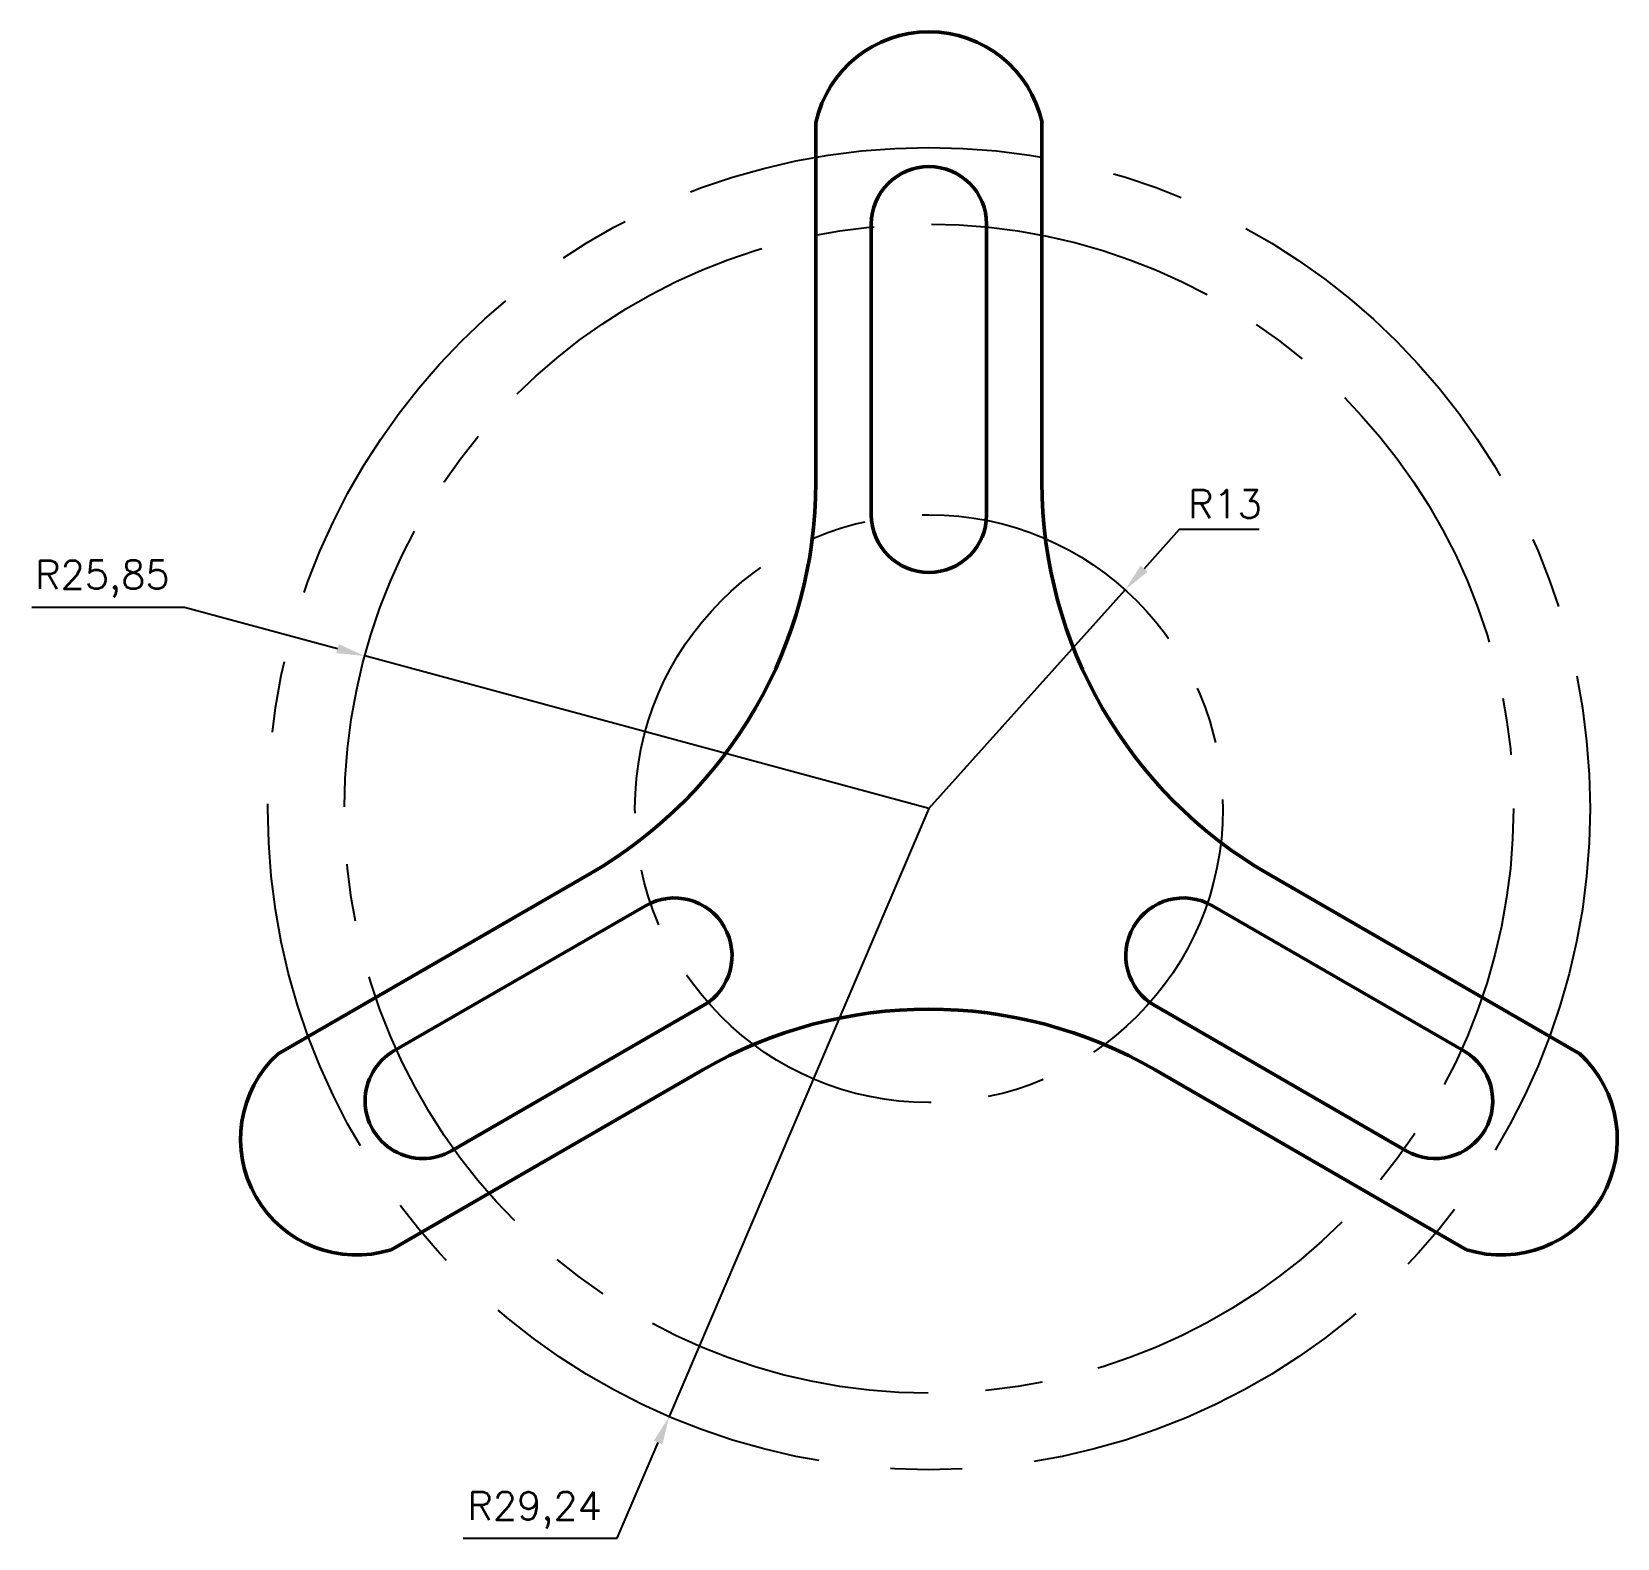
# Model space of a CAD drawing. Header units: millimetres. Extents: x 460.3 to 530.5, y 335.9 to 402.5.
import ezdxf

# ---------------------------------------------------------------- set-up
doc = ezdxf.new("R2010")
doc.units = ezdxf.units.MM
doc.header["$LTSCALE"] = 0.5
doc.header["$PDMODE"] = 33
doc.header["$PDSIZE"] = 1
doc.linetypes.add('CENTER', pattern=[50.8, 31.75, -6.35, 6.35, -6.35])
doc.layers.add('BOL', color=7, linetype='Continuous', lineweight=50)
doc.layers.add('CEN', color=1, linetype='CENTER')
doc.layers.add('DIM', color=5, linetype='Continuous')
doc.styles.add('DIM', font='simplex.shx')
doc.dimstyles.new('ISO', dxfattribs={"dimscale": 0, "dimtxt": 2.5, "dimasz": 2.5, "dimexe": 1.25, "dimexo": 0, "dimgap": 1, "dimtad": 1, "dimtoh": 1, "dimtxsty": 'DIM', "dimcen": 2.5, "dimadec": 0, "dimazin": 0, "dimtfac": 1, "dimtmove": 0, "dimatfit": 3, "dimfxl": 1, "dimtolj": 1, "dimarcsym": 0})

# ---------------------------------------------------------------- blocks, each defined once
blk = doc.blocks.new('*D40')
at = {"layer": 'Defpoints', "color": 0, "transparency": 16777216}
for p in [(508.696, 377.797), (500.016, 368.118)]:
    blk.add_point(p, dxfattribs=at)
at = {"layer": 'DIM', "color": 0, "lineweight": -2, "transparency": 16777216}
for p, q in [((511.088, 380.464), (509.53, 378.727)), ((514.624, 380.464), (511.088, 380.464)), ((500.016, 368.118), (508.696, 377.797))]:
    blk.add_line(p, q, dxfattribs=at)
at = {"layer": 'DIM', "color": 0, "transparency": 16777216}
blk.add_solid([(509.375, 378.866), (509.685, 378.588), (508.696, 377.797)], dxfattribs=at)
at = {"layer": 'DIM', "color": 0, "transparency": 16777216, "insert": (513.106, 381.589), "char_height": 1.25, "attachment_point": 5, "style": 'DIM'}
blk.add_mtext('\\A1;R13', dxfattribs=at)
blk = doc.blocks.new('*D41')
at = {"layer": 'Defpoints', "color": 0, "transparency": 16777216}
for p in [(475.067, 374.87), (500.016, 368.118)]:
    blk.add_point(p, dxfattribs=at)
at = {"layer": 'DIM', "color": 0, "lineweight": -2, "transparency": 16777216}
for p, q in [((460.338, 377.03), (467.088, 377.03)), ((467.088, 377.03), (473.861, 375.197)), ((500.016, 368.118), (475.067, 374.87))]:
    blk.add_line(p, q, dxfattribs=at)
at = {"layer": 'DIM', "color": 0, "transparency": 16777216}
blk.add_solid([(473.915, 375.398), (473.806, 374.996), (475.067, 374.87)], dxfattribs=at)
at = {"layer": 'DIM', "color": 0, "transparency": 16777216, "insert": (463.463, 378.274), "char_height": 1.25, "attachment_point": 5, "style": 'DIM'}
blk.add_mtext('\\A1;R25,85', dxfattribs=at)
blk = doc.blocks.new('*D42')
at = {"layer": 'Defpoints', "color": 0, "transparency": 16777216}
for p in [(500.016, 368.118), (488.531, 341.232)]:
    blk.add_point(p, dxfattribs=at)
at = {"layer": 'DIM', "color": 0, "lineweight": -2, "transparency": 16777216}
for p, q in [((500.016, 368.118), (488.531, 341.232)), ((486.233, 335.852), (488.04, 340.082)), ((479.424, 335.852), (486.233, 335.852))]:
    blk.add_line(p, q, dxfattribs=at)
at = {"layer": 'DIM', "color": 0, "transparency": 16777216}
blk.add_solid([(487.849, 340.164), (488.232, 340), (488.531, 341.232)], dxfattribs=at)
at = {"layer": 'DIM', "color": 0, "transparency": 16777216, "insert": (482.578, 337.096), "char_height": 1.25, "attachment_point": 5, "style": 'DIM'}
blk.add_mtext('\\A1;R29,24', dxfattribs=at)

msp = doc.modelspace()

# ---------------------------------------------------------------- linework, layer by layer
at = {"layer": 'BOL', "linetype": 'Continuous'}
for p, q in [((495.016, 382.552), (495.016, 398.464)), ((505.016, 398.464), (505.016, 382.552)), ((497.466, 381.118), (497.466, 393.965)), ((502.566, 393.965), (502.566, 381.118)), ((471.236, 357.276), (485.016, 365.232)), ((515.016, 365.232), (528.797, 357.276)), ((476.358, 357.404), (487.483, 363.827)), ((512.55, 363.827), (523.675, 357.404)), ((490.033, 359.41), (478.908, 352.987)), ((521.125, 352.987), (510, 359.41)), ((490.016, 356.571), (476.236, 348.615)), ((523.796, 348.615), (510.016, 356.571))]:
    msp.add_line(p, q, dxfattribs=at)
for centre, radius, start, end in [((500.016, 397.355), 5.122, 12.50574, 167.49291), ((500.016, 393.965), 2.55, 0, 180), ((475.016, 382.552), 20, 300, 0), ((525.016, 382.552), 20, 180, 240), ((500.016, 381.118), 2.55, 180, 0), ((488.758, 361.618), 2.55, 300, 120), ((511.275, 361.618), 2.55, 60, 240), ((500.016, 339.251), 20, 60, 120), ((474.696, 353.5), 5.122, 132.50574, 287.49291), ((477.633, 355.195), 2.55, 120, 300), ((522.4, 355.195), 2.55, 240, 60), ((525.336, 353.5), 5.122, 252.50574, 47.49291)]:
    msp.add_arc(centre, radius, start, end, dxfattribs=at)
at = {"layer": 'CEN'}
msp.add_circle((500.016, 368.118), 29.237, dxfattribs=at)
at = {"layer": 'CEN', "ltscale": 0.8}
for radius in [25.846, 13]:
    msp.add_circle((500.016, 368.118), radius, dxfattribs=at)

# ---------------------------------------------------------------- dimensions: what is measured, and where the dimension line sits
at = {"layer": 'DIM'}
for mpoint, picture, middle in [((508.696, 377.797), '*D40', (513.106, 380.464)), ((475.067, 374.87), '*D41', (463.463, 377.03)), ((488.531, 341.232), '*D42', (482.578, 335.852))]:
    dim = msp.add_radius_dim(center=(500.016, 368.118), mpoint=mpoint, dimstyle='ISO', override={"dimscale": 0.5}, dxfattribs=at)
    dim.commit()
    dim.dimension.update_dxf_attribs({"geometry": picture, "text_midpoint": middle, "dimtype": 164})

doc.saveas('drawing.dxf')
